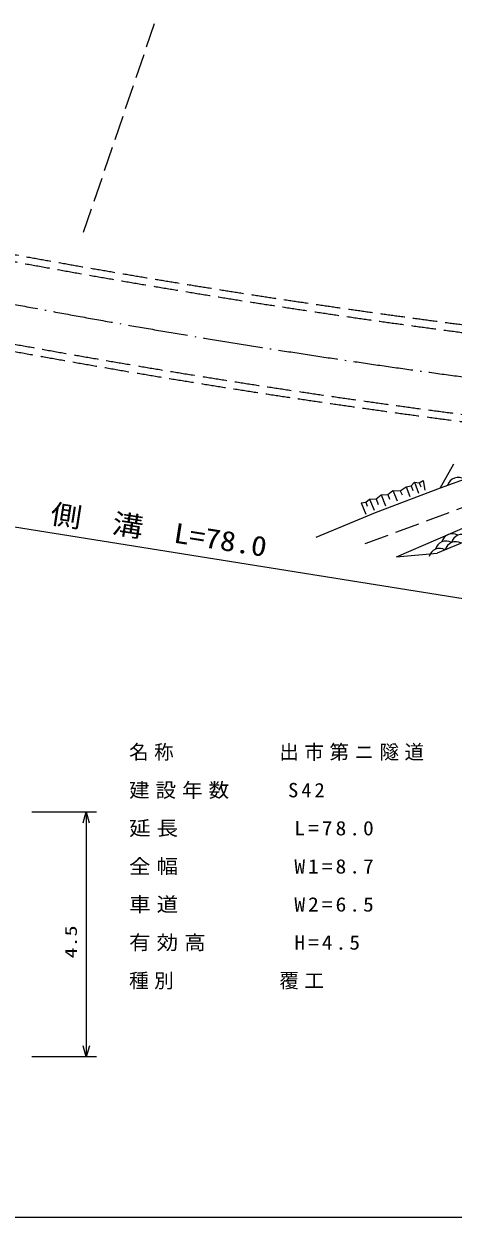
# Model space of a CAD drawing. Units: millimetres, scale not verified. Extents: x -14352 to 625648, y -196871 to 163129.
# Drawn here: x 344840 to 384355, y -11871 to 97774 of the extents above; entities that cross this region are included whole.
import ezdxf
from ezdxf.enums import TextEntityAlignment as Align

# ---------------------------------------------------------------- set-up
doc = ezdxf.new("R2010")
doc.units = ezdxf.units.MM
doc.header["$LTSCALE"] = 1000
doc.linetypes.add('USER1', pattern=[7.000001, 5.508197, -0.688525, 0.114754, -0.688525])
doc.linetypes.add('USER2', pattern=[3, 2.25, -0.75])
for name, color, linetype, lineweight in [('M-TTL-BAND', 7, 'Continuous', 25), ('S-BGD', 1, 'Continuous', 13), ('S-BGD-HTXT', 6, 'Continuous', 13), ('S-BMK', 3, 'USER1', 13), ('S-STR-STR2', 4, 'Continuous', 13)]:
    doc.layers.add(name, color=color, linetype=linetype, lineweight=lineweight)
doc.styles.add('ＭＳ ゴシック', font='')
doc.styles.get('ＭＳ ゴシック').set_extended_font_data('MS Gothic')

msp = doc.modelspace()

# ---------------------------------------------------------------- linework, layer by layer
at = {"layer": 'M-TTL-BAND'}
msp.add_line((-14352, -11871), (524648, -11871), dxfattribs=at)
at = {"layer": 'S-BGD', "linetype": 'USER2'}
for p, q in [((356837, 97774), (350194, 78247)), ((376260, 50017), (401847, 59516))]:
    msp.add_line(p, q, dxfattribs=at)
at = {"layer": 'S-BGD'}
for p, q in [((389754, 57527), (383146, 55097)), ((383146, 55097), (384425, 57357)), ((383146, 55097), (377161, 52846)), ((378339, 54518), (378816, 54892)), ((378816, 54892), (379473, 54866)), ((378816, 54892), (379202, 53945)), ((379473, 54866), (380014, 55240)), ((379473, 54866), (379666, 54506)), ((380014, 55240), (380481, 55321)), ((380014, 55240), (380362, 54332)), ((380481, 55321), (380807, 55666)), ((380481, 55321), (380633, 54892)), ((380807, 55666), (381216, 55604)), ((380807, 55666), (381174, 54660)), ((381216, 55604), (381580, 55801)), ((381216, 55604), (381368, 55221)), ((381580, 55801), (381754, 54931)), ((375896, 53771), (376328, 53810)), ((375896, 53771), (376321, 52727)), ((376328, 53810), (376650, 54100)), ((376328, 53810), (376437, 53442)), ((376650, 54100), (377259, 54122)), ((376650, 54100), (377075, 53075)), ((377259, 54122), (377733, 54506)), ((377259, 54122), (377443, 53597)), ((377733, 54506), (378339, 54518)), ((377733, 54506), (378119, 53481)), ((378339, 54518), (378487, 54100)), ((377161, 52846), (371729, 50590)), ((379138, 48787), (388987, 53050)), ((389030, 51686), (382890, 49128)), ((379138, 48787), (382890, 49128))]:
    msp.add_line(p, q, dxfattribs=at)
at = {"layer": 'S-BGD', "linetype": 'USER2'}
for centre, start, end in [((489272, 862617), 257.88979, 263.22699), ((487983, 863510), 257.99252, 262.88051), ((488151, 854573), 257.8595, 263.2209), ((488151, 855243), 257.86859, 263.22699)]:
    msp.add_arc(centre, 800000, start, end, dxfattribs=at)
at = {"layer": 'S-BGD'}
for centre, radius, start, end in [((384845, 55053), 1047, 57.06049, 163.32071), ((384281, 49924), 1000, 59.48978, 165.74997), ((385173, 49863), 1000, 59.48978, 165.74997), ((383113, 48571), 1000, 59.48978, 165.74997), ((383697, 49248), 1000, 59.48978, 165.74997), ((384589, 49186), 1000, 59.48978, 165.74997)]:
    msp.add_arc(centre, radius, start, end, dxfattribs=at)
at = {"layer": 'S-BGD-HTXT'}
msp.add_line((317451, 55791), (391666, 43942), dxfattribs=at)
at = {"layer": 'S-BMK'}
msp.add_arc((486765, 825464), 766872, 256.40433, 263.7747, dxfattribs=at)
at = {"layer": 'S-STR-STR2'}
for p, q in [((345582, 25358), (351534, 25358)), ((350295, 24358), (350582, 25358)), ((350582, 25358), (350582, 2858)), ((350582, 25358), (350867, 24358)), ((350582, 2858), (350297, 3858)), ((350870, 3858), (350582, 2858)), ((351534, 2858), (345582, 2858))]:
    msp.add_line(p, q, dxfattribs=at)

# ---------------------------------------------------------------- texts
at = {"layer": 'S-BGD-HTXT', "style": 'ＭＳ ゴシック', "width": 1.15}
msp.add_text('側\u3000溝\u3000L=78.0', height=1833, rotation=351.1, dxfattribs=at).set_placement((347097, 51361), align=Align.BOTTOM_LEFT)
at = {"layer": 'S-STR-STR2', "style": 'ＭＳ ゴシック', "width": 1.35}
msp.add_text('4.5', height=1100, rotation=90, dxfattribs=at).set_placement((350054, 11901), align=Align.BOTTOM_LEFT)
at = {"layer": 'S-STR-STR2', "char_height": 1320, "attachment_point": 7, "style": 'ＭＳ ゴシック'}
for s, insert in [('\\T1.28;名称\u3000\u3000\u3000\u3000出市第ニ隧道', (354527, 30055)), ('\\T1.29;\\W1.05;建設年数\u3000\u3000S42', (354527, 26555)), ('\\T1.28;\\W1.1;延長\u3000\u3000\u3000\u3000L=78.0', (354527, 23055)), ('\\T1.28;\\W1.1;全幅\u3000\u3000\u3000\u3000W1=8.7', (354527, 19555)), ('\\T1.28;\\W1.1;車道\u3000\u3000\u3000\u3000W2=6.5', (354527, 16055)), ('\\T1.28;\\W1.1;有効高\u3000\u3000\u3000H=4.5', (354527, 12555)), ('\\T1.28;種別\u3000\u3000\u3000\u3000覆工', (354527, 9055))]:
    msp.add_mtext(s, dxfattribs=dict(at, insert=insert))

doc.saveas('drawing.dxf')
